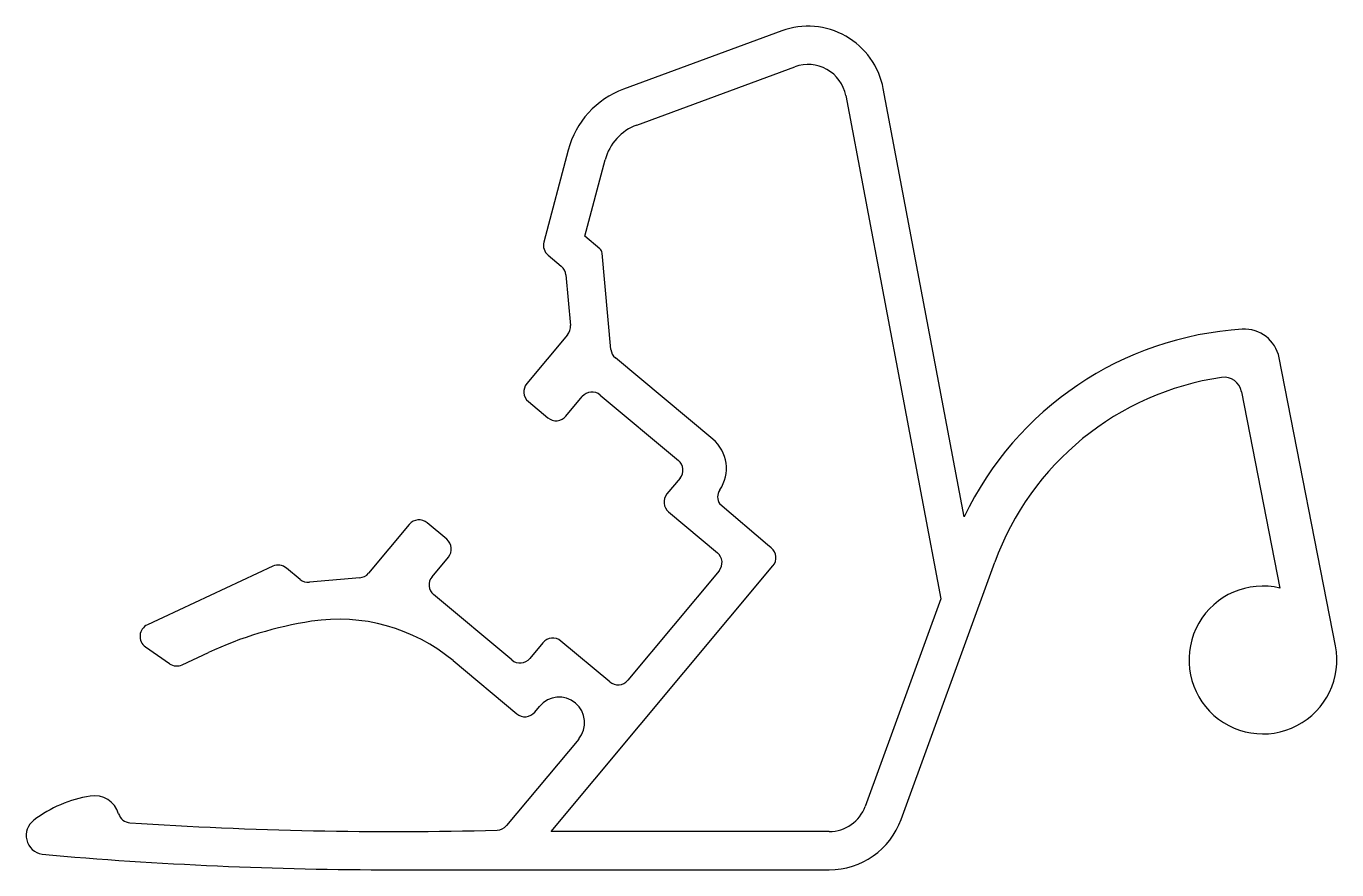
# Model space of a CAD drawing. Extents: x 2 to 53.5, y 1.7 to 34.8.
import ezdxf

# ---------------------------------------------------------------- set-up
doc = ezdxf.new("R2010")
doc.units = 0
doc.layers.get('0').update_dxf_attribs({"linetype": 'CONTINUOUS'})

msp = doc.modelspace()

# ---------------------------------------------------------------- linework, layer by layer
for p, q in [((31.67, 34.639), (25.466, 32.356)), ((25.984, 30.948), (32.188, 33.231)), ((34.18, 32.102), (37.91, 12.356)), ((38.828, 15.576), (35.654, 32.38)), ((23.29, 29.965), (22.336, 26.351)), ((23.948, 26.583), (24.741, 29.582)), ((24.537, 26.092), (23.948, 26.583)), ((22.499, 25.839), (23.019, 25.405)), ((24.966, 22.147), (24.626, 25.922)), ((23.197, 25.066), (23.376, 23.084)), ((23.262, 22.719), (21.664, 20.805)), ((28.961, 18.623), (25.144, 21.808)), ((53.399, 10.517), (51.191, 21.819)), ((21.728, 20.1), (22.496, 19.46)), ((23.2, 19.523), (23.841, 20.291)), ((24.545, 20.354), (27.616, 17.792)), ((49.719, 20.485), (51.224, 12.782)), ((27.679, 17.087), (27.167, 16.473)), ((31.118, 14.478), (29.236, 16.078)), ((27.23, 15.769), (29.15, 14.167)), ((17.051, 15.277), (15.454, 13.363)), ((18.523, 14.7), (17.755, 15.34)), ((31.262, 14.357), (31.118, 14.478)), ((17.946, 13.228), (18.587, 13.995)), ((11.702, 13.636), (6.776, 11.341)), ((12.768, 13.121), (12.234, 13.566)), ((22.627, 3.23), (31.326, 13.653)), ((29.213, 13.463), (25.625, 9.163)), ((36.357, 3.704), (40.029, 13.792)), ((15.115, 13.185), (13.133, 13.007)), ((21.08, 9.96), (18.009, 12.523)), ((37.91, 12.356), (34.947, 4.217)), ((6.7, 10.479), (7.646, 9.816)), ((22.297, 10.638), (21.785, 10.024)), ((24.921, 9.1), (23.001, 10.702)), ((8.144, 9.772), (9.172, 10.251)), ((18.771, 9.934), (21.271, 7.848)), ((21.975, 7.911), (22.167, 8.141)), ((23.703, 6.86), (20.868, 3.463)), ((33.538, 3.23), (22.627, 3.23)), ((16.422, 1.73), (33.538, 1.73))]:
    msp.add_line(p, q)
for centre, radius, start, end in [((32.706, 31.823), 3, 10.6954, 110.2004), ((32.706, 31.823), 1.5, 10.6954, 110.2004), ((26.674, 29.071), 3.5, 110.2004, 165.2004), ((26.674, 29.071), 2, 110.2004, 165.2004), ((22.819, 26.223), 0.5, 165.2004, 230.153), ((24.377, 25.9), 0.25, 5.153, 50.153), ((22.699, 25.021), 0.5, 5.153, 50.153), ((22.878, 23.039), 0.5, 320.153, 5.153), ((50.553, 9.961), 13, 93.5631, 154.4124), ((49.831, 21.554), 1.385, 11.0579, 93.5631), ((25.464, 22.192), 0.5, 185.153, 230.153), ((22.048, 20.484), 0.5, 140.153, 230.153), ((50.553, 9.961), 11.2, 98.3285, 160), ((49.032, 20.35), 0.7, 11.0579, 98.3285), ((24.224, 19.971), 0.5, 50.153, 140.153), ((22.816, 19.844), 0.5, 230.153, 320.153), ((28, 17.471), 1.5, 325.8922, 50.153), ((27.296, 17.408), 0.5, 320.153, 50.153), ((27.551, 16.153), 0.5, 140.153, 230.153), ((29.656, 16.35), 0.5, 145.8922, 212.8438), ((17.435, 14.956), 0.5, 50.153, 140.153), ((18.203, 14.316), 0.5, 320.153, 50.153), ((28.829, 13.783), 0.5, 320.153, 50.153), ((30.942, 13.974), 0.5, 320.153, 50.153), ((11.913, 13.182), 0.5, 50.153, 114.9746), ((13.088, 13.505), 0.5, 230.153, 275.153), ((15.07, 13.683), 0.5, 275.153, 320.153), ((18.33, 12.907), 0.5, 140.153, 230.153), ((50.553, 9.961), 2.9, 76.6145, 11.0579), ((6.987, 10.888), 0.5, 114.9746, 234.9746), ((15.505, -3.346), 15, 98.7712, 114.9746), ((14.285, 4.56), 7, 50.153, 98.7712), ((22.681, 10.318), 0.5, 50.153, 140.153), ((7.933, 10.225), 0.5, 234.9746, 294.9746), ((21.401, 10.344), 0.5, 230.153, 320.153), ((25.241, 9.484), 0.5, 230.153, 320.153), ((22.935, 7.501), 1, 320.153, 140.153), ((21.591, 8.232), 0.5, 230.153, 320.153), ((4.692, 3.634), 1, 17.0218, 99.241), ((5.334, -0.314), 5, 99.241, 127.084), ((33.538, 4.73), 1.5, 270, 340), ((2.771, 3.076), 0.75, 127.084, 260.0828), ((6.126, 4.073), 0.5, 197.0218, 266.1778), ((33.538, 4.73), 3, 270, 340), ((16.422, 158.185), 154.956, 266.17775, 271.50685), ((20.484, 3.783), 0.5, 271.5068, 320.153), ((16.422, 158.185), 156.456, 264.94706, 270)]:
    msp.add_arc(centre, radius, start, end)

doc.saveas('drawing.dxf')
